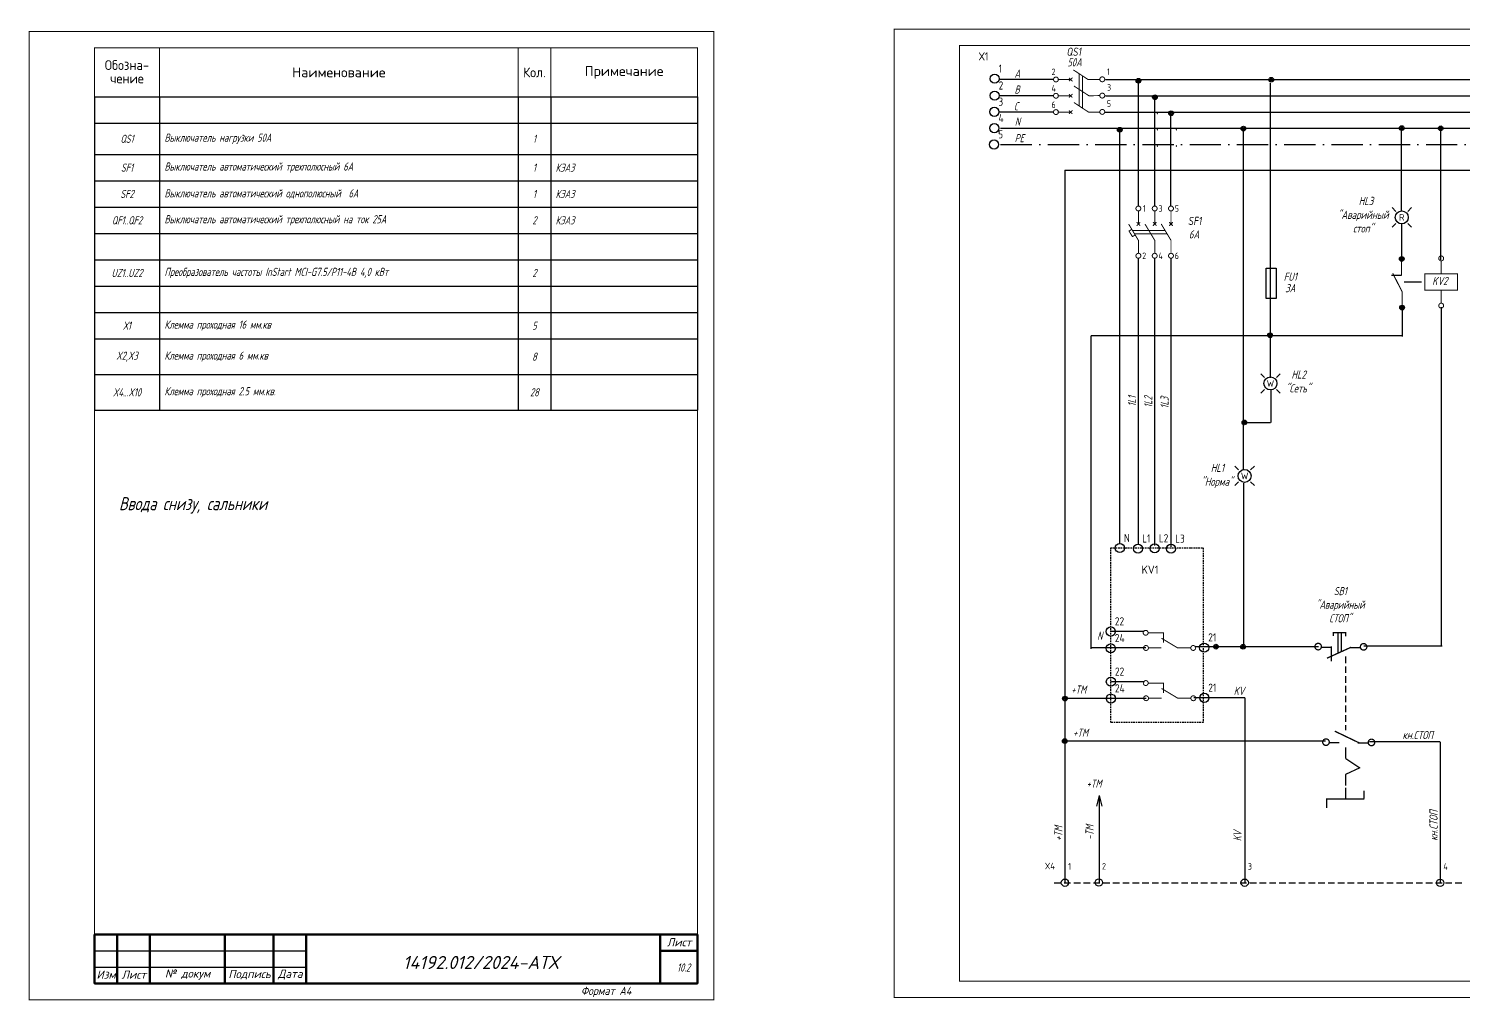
# Model space of a CAD drawing. Header units: millimetres. Extents: x 2725 to 10524, y 7125 to 11639.
# Drawn here: x 3653.1 to 4093.2, y 7485.5 to 7783.6 of the extents above; entities that cross this region are included whole.
import ezdxf
from ezdxf.enums import TextEntityAlignment as Align

# ---------------------------------------------------------------- set-up
doc = ezdxf.new("R2010")
doc.units = ezdxf.units.MM
doc.header["$LTSCALE"] = 4
for name, pattern in [('ACAD_ISO02W100', [15, 12, -3]), ('ACAD_ISO10W100', [18, 12, -3, 0, -3]), ('DASHED', [0.75, 0.5, -0.25]), ('HIDDEN2', [0.1875, 0.125, -0.0625]), ('SolidLine', [0])]:
    doc.linetypes.add(name, pattern=pattern)
for name, color, linetype in [("Contact's", 104, 'Continuous'), ('LOC', 8, 'Continuous'), ('MISC', 2, 'Continuous'), ('RED_2.5mm^2', 1, 'Continuous'), ('SYMS', 7, 'Continuous'), ('TAGS', 51, 'Continuous'), ('TERMS', 4, 'Continuous'), ('Вспомогательная', 1, 'Continuous'), ('Текст', 2, 'Continuous')]:
    doc.layers.add(name, color=color, linetype=linetype)
doc.layers.add('SHTAMP', color=7, linetype='SolidLine', lineweight=25)
doc.layers.add('Основеая', color=5, linetype='Continuous', lineweight=60)
doc.styles.add('Geniso25.100.15', font='geniso.shx', dxfattribs={"oblique": 15, "height": 2.5})
doc.styles.add('ISOCPEUR', font='isocpeui.ttf')
doc.styles.add('ISOCPEUR25.10.00', font='isocpeur.ttf', dxfattribs={"height": 2.5})
doc.styles.add('Simplex00.10.00', font='simplex.shx')
doc.styles.add('Simplex25.085.00', font='simplex.shx', dxfattribs={"width": 0.85, "oblique": 15, "height": 2.5})
doc.styles.add('Simplex25.085.15', font='', dxfattribs={"width": 0.85, "oblique": 15, "height": 2.5})
doc.styles.add('Simplex30.100.00', font='simplex.shx', dxfattribs={"height": 3})
doc.styles.add('Tah25.10.00', font='tahoma.ttf', dxfattribs={"height": 2.5})
doc.styles.add('WD', font='romans.shx')
doc.styles.add('ГОСТ', font='isocpeur.ttf', dxfattribs={"oblique": 15})
doc.styles.add('Стиль мой-1', font='', dxfattribs={"width": 0.85, "oblique": 15, "height": 2.5})
doc.styles.get('Simplex25.085.15').set_extended_font_data('GOST type A')
doc.styles.get('Стиль мой-1').set_extended_font_data('GOST type A')

# ---------------------------------------------------------------- blocks, each defined once
blk = doc.blocks.new('Формат А3')
at = {"color": 0, "linetype": 'Continuous', "const_width": 0.3}
for points in [[(-420, 297), (0, 297), (0, 0), (-420, 0)], [(-400, 5), (-400, 292), (-5, 292), (-5, 5)]]:
    blk.add_lwpolyline(points, close=True, dxfattribs=at)
at = {"color": 0, "linetype": 'Continuous', "style": 'Simplex00.10.00', "oblique": 15}
blk.add_text('Формат А3', height=2.5, dxfattribs=at).set_placement((-33.67, 2.75), align=Align.MIDDLE_CENTER)
blk = doc.blocks.new('S3')
at = {"color": 0, "linetype": 'Continuous', "lineweight": -2, "const_width": 0.3}
for points in [[(5.22, -0.02), (9.75, -2.98), (13.35, -2.96)], [(0.45, -2.97), (4.45, -2.97)], [(3.91, -2.45), (4.97, -3.51)], [(3.91, -3.51), (4.97, -2.45)], [(7.04, -1.19), (7.04, -11.19)], [(8.04, -1.82), (8.04, -11.82)], [(0.45, -7.97), (4.45, -7.97)], [(3.91, -7.45), (4.97, -8.51)], [(3.91, -8.51), (4.97, -7.45)], [(5.45, -4.99), (9.98, -7.95), (13.57, -7.93)], [(0.45, -12.97), (4.45, -12.97)], [(3.91, -12.45), (4.97, -13.51)], [(3.91, -13.51), (4.97, -12.45)], [(5.42, -10.04), (9.94, -13), (13.54, -12.98)]]:
    blk.add_lwpolyline(points, dxfattribs=at)
for points in [[(-0.09, -2.22, -1), (-0.09, -3.72, -1)], [(14.12, -2.17, -1), (14.12, -3.67, -1)], [(-0.09, -7.22, -1), (-0.09, -8.72, -1)], [(14.12, -7.17, -1), (14.12, -8.67, -1)], [(-0.09, -12.22, -1), (-0.09, -13.72, -1)], [(14.12, -12.17, -1), (14.12, -13.67, -1)]]:
    blk.add_lwpolyline(points, format="xyb", close=True, dxfattribs=at)
at = {"color": 0, "linetype": 'Continuous', "lineweight": -2, "style": 'Simplex25.085.00', "oblique": 10, "width": 0.8, "flags": 4}
blk.add_attdef('ЭЛЕМЕНТ', text='', height=2.5, dxfattribs=at).set_placement((13.69, 5.78), align=Align.MIDDLE_RIGHT)
at = {"color": 5, "linetype": 'Continuous', "lineweight": -2, "style": 'Simplex25.085.00', "oblique": 10, "width": 0.8, "flags": 4}
blk.add_attdef('ТОК', text='', height=2.5, dxfattribs=at).set_placement((10.91, 2.33), align=Align.MIDDLE_RIGHT)
at = {"color": 0, "linetype": 'Continuous', "lineweight": 9, "style": 'ISOCPEUR25.10.00', "oblique": 10, "width": 0.85, "flags": 5}
blk.add_attdef('ТИП', text='', height=2.5, dxfattribs=at).set_placement((-4, -6), align=Align.MIDDLE_RIGHT)
at = {"layer": "Contact's", "linetype": 'Continuous', "lineweight": 9, "style": 'Simplex00.10.00', "width": 0.7, "flags": 8}
for tag, p in [('#(2)', (-0.82, -0.62)), ('#(1)', (16, -0.59)), ('#(3)', (16.21, -5.4)), ('#(4)', (-0.79, -5.69)), ('#(6)', (-0.82, -10.72)), ('#(5)', (16.17, -10.41))]:
    blk.add_attdef(tag, text='', height=2, dxfattribs=at).set_placement(p, align=Align.MIDDLE)
blk = doc.blocks.new('HT0002')
blk.add_circle((0, 0), 0.0699)
at = {"style": 'WD'}
for tag, p, width in [('INST', (0.062, 0.42), 0.7), ('LOC', (0.062, 0.25), 0.7), ('DESC1', (0.053, -0.385), 0.8)]:
    blk.add_attdef(tag, p, '', height=0.125, dxfattribs=dict(at, width=width))
at = {"style": 'WD', "flags": 1}
for tag, p, height in [('X4TERM01', (-0.07, 0), 0.0125), ('X4TERMDESC01', (-0.055, -0.023), 0.025), ('X2TERMDESC01', (-0.006, 0.029), 0.025), ('STRIPSEQ', (0, 0), 0.00125), ('X2TERM01', (0, 0.07), 0.0125), ('X2PIN01', (0.033, 0.084), 0.0125), ('X1TERMDESC01', (0.039, 0.007), 0.025), ('X1TERM01', (0.07, 0), 0.0125), ('X1PIN01', (0.087, 0.016), 0.0125), ('X4PIN01', (-0.114, -0.038), 0.0125), ('LINKTERM', (0, -0.002), 0.00125), ('X8TERM01', (0, -0.07), 0.0125), ('X8TERMDESC01', (0, -0.054), 0.025), ('X8PIN01', (0.026, -0.096), 0.0125)]:
    blk.add_attdef(tag, p, '', height=height, dxfattribs=at)
at = {"linetype": 'Continuous', "style": 'WD'}
for tag, p, height, width, flags in [('TERM01', (0.062, 0.094), 0.125, 0.8, 8), ('TAGSTRIP', (0.053, -0.229), 0.125, 0.9, 8), ('DESC2', (0.053, -0.541), 0.125, 0.8, 8), ('CAT', (0.213, -0.406), 0.109, 0.8, 1), ('DESC3', (0.053, -0.698), 0.125, 0.8, 8)]:
    blk.add_attdef(tag, p, '', height=height, dxfattribs=dict(at, width=width, flags=flags))
at = {"linetype": 'Continuous', "style": 'WD', "width": 0.8, "flags": 1}
blk.add_attdef('MFG', text='', height=0.109, dxfattribs=at).set_placement((0.088, -0.406), align=Align.RIGHT)
at = {"style": 'WD', "width": 0.7, "flags": 1}
blk.add_attdef('ASSYCODE', (0.062, -0.281), '', height=0.01, dxfattribs=at)
blk = doc.blocks.new('VT0002')
blk.add_circle((0, 0), 0.0699)
at = {"style": 'WD'}
for tag, p, width in [('INST', (0.062, 0.42), 0.7), ('LOC', (0.062, 0.25), 0.7), ('DESC1', (0.053, -0.385), 0.8)]:
    blk.add_attdef(tag, p, '', height=0.125, dxfattribs=dict(at, width=width))
at = {"style": 'WD', "flags": 1}
for tag, p, height in [('X4TERM01', (-0.07, 0), 0.0125), ('X4TERMDESC01', (-0.055, -0.023), 0.025), ('X2TERMDESC01', (-0.006, 0.029), 0.025), ('STRIPSEQ', (0, 0), 0.00125), ('X2TERM01', (0, 0.07), 0.0125), ('X2PIN01', (0.033, 0.084), 0.0125), ('X1TERMDESC01', (0.041, -0.003), 0.025), ('X1TERM01', (0.07, 0), 0.0125), ('X1PIN01', (0.087, 0.016), 0.0125), ('X4PIN01', (-0.114, -0.038), 0.0125), ('LINKTERM', (0, -0.002), 0.00125), ('X8TERM01', (0, -0.07), 0.0125), ('X8TERMDESC01', (0, -0.054), 0.025), ('X8PIN01', (0.026, -0.096), 0.0125)]:
    blk.add_attdef(tag, p, '', height=height, dxfattribs=at)
at = {"linetype": 'Continuous', "style": 'WD'}
for tag, p, height, width, flags in [('TERM01', (0.062, 0.094), 0.125, 0.8, 8), ('TAGSTRIP', (0.053, -0.229), 0.125, 0.9, 8), ('DESC2', (0.053, -0.541), 0.125, 0.8, 8), ('CAT', (0.213, -0.406), 0.109, 0.8, 1), ('DESC3', (0.053, -0.698), 0.125, 0.8, 8)]:
    blk.add_attdef(tag, p, '', height=height, dxfattribs=dict(at, width=width, flags=flags))
at = {"linetype": 'Continuous', "style": 'WD', "width": 0.8, "flags": 1}
blk.add_attdef('MFG', text='', height=0.109, dxfattribs=at).set_placement((0.088, -0.406), align=Align.RIGHT)
at = {"style": 'WD', "width": 0.7, "flags": 1}
blk.add_attdef('ASSYCODE', (0.062, -0.281), '', height=0.01, dxfattribs=at)
blk = doc.blocks.new('NO_C')
at = {"color": 0, "linetype": 'Continuous', "lineweight": -2, "const_width": 0.3}
for points in [[(13.15, 1.41), (13.15, -2.59), (10.15, -7.59)], [(11.53, -7), (8.34, -7)], [(8.49, -6.96), (8.49, -11.68)], [(13.15, -7.59), (13.15, -11.59)]]:
    blk.add_lwpolyline(points, dxfattribs=at)
for points in [[(13.9, 2.16, -1), (12.4, 2.16, -1)], [(9.24, -12.43, -1), (7.74, -12.43, -1)], [(13.9, -12.34, -1), (12.4, -12.34, -1)]]:
    blk.add_lwpolyline(points, format="xyb", close=True, dxfattribs=at)
at = {"color": 0, "linetype": 'Continuous', "lineweight": -2, "style": 'Simplex25.085.00', "oblique": 10, "width": 0.8, "flags": 4}
blk.add_attdef('ЭЛЕМЕНТ', text='', height=2.5, dxfattribs=at).set_placement((8, 5.48), align=Align.MIDDLE)
at = {"color": 0, "linetype": 'Continuous', "lineweight": 9, "style": 'ISOCPEUR25.10.00', "oblique": 10, "width": 0.85, "flags": 5}
blk.add_attdef('ТИП', text='', height=2.5, dxfattribs=at).set_placement((8, 5.48), align=Align.MIDDLE)
at = {"layer": "Contact's", "linetype": 'Continuous', "lineweight": 9, "style": 'Simplex00.10.00', "width": 0.7, "flags": 4}
for tag, p in [('#(11/ПОДВ.)', (15.47, 2.67)), ('#(14/НЕПОД.)', (7.37, -10.14)), ('#(14/НЕПОД.)', (15.79, -12.21))]:
    blk.add_attdef(tag, text='', height=2, dxfattribs=at).set_placement(p, align=Align.MIDDLE)
blk = doc.blocks.new('WDDOT')
for radius in [0.72, 0.449, 0.223]:
    blk.add_circle((0, 0), radius)
blk = doc.blocks.new('QF - выкл. автоматич. (3пол.)')
at = {"color": 0, "linetype": 'Continuous', "lineweight": -2, "const_width": 0.3}
for points in [[(-0.75, -0.75, -1), (0.75, -0.75, -1)], [(4.25, -0.75, -1), (5.75, -0.75, -1)], [(9.25, -0.75, -1), (10.75, -0.75, -1)], [(-0.75, -15.25, -1), (0.75, -15.25, -1)], [(4.25, -15.25, -1), (5.75, -15.25, -1)], [(9.25, -15.25, -1), (10.75, -15.25, -1)]]:
    blk.add_lwpolyline(points, format="xyb", close=True, dxfattribs=at)
for points in [[(0, -5.5), (0, -1.5)], [(5, -5.5), (5, -1.5)], [(10, -5.5), (10, -1.5)], [(0, -14.5), (0, -10.5), (-3, -5.5)], [(-2.01, -7.14), (-2.87, -7.66), (-1.84, -9.37), (-0.99, -8.86)], [(-1.8, -7.5), (8.2, -7.5)], [(-1.2, -8.5), (8.8, -8.5)], [(-0.53, -6.03), (0.53, -4.97)], [(0.53, -6.03), (-0.53, -4.97)], [(5, -14.5), (5, -10.5), (2, -5.5)], [(4.47, -6.03), (5.53, -4.97)], [(5.53, -6.03), (4.47, -4.97)], [(10, -14.5), (10, -10.5), (7, -5.5)], [(9.47, -6.03), (10.53, -4.97)], [(10.53, -6.03), (9.47, -4.97)]]:
    blk.add_lwpolyline(points, dxfattribs=at)
at = {"color": 0, "linetype": 'Continuous', "lineweight": -2, "style": 'Simplex25.085.00', "oblique": 10, "width": 0.8, "flags": 4}
blk.add_attdef('ЭЛЕМЕНТ', text='', height=2.5, dxfattribs=at).set_placement((-4, -6), align=Align.MIDDLE_RIGHT)
at = {"color": 0, "linetype": 'Continuous', "lineweight": 9, "style": 'ISOCPEUR25.10.00', "oblique": 10, "width": 0.85, "flags": 5}
blk.add_attdef('ТИП', text='', height=2.5, dxfattribs=at).set_placement((-4, -6), align=Align.MIDDLE_RIGHT)
at = {"color": 5, "linetype": 'Continuous', "lineweight": -2, "style": 'Simplex25.085.00', "oblique": 10, "width": 0.8, "flags": 4}
blk.add_attdef('ТОК', text='', height=2.5, dxfattribs=at).set_placement((-4, -11.25), align=Align.MIDDLE_RIGHT)
at = {"layer": "Contact's", "linetype": 'Continuous', "lineweight": 9, "style": 'Simplex00.10.00', "width": 0.7, "flags": 8}
for tag, p in [('#(1)', (1.8, -0.75)), ('#(3)', (6.8, -0.75)), ('#(5)', (11.8, -0.75)), ('#(2)', (1.8, -15.25)), ('#(4)', (6.8, -15.25)), ('#(6)', (11.8, -15.25))]:
    blk.add_attdef(tag, text='', height=2, dxfattribs=at).set_placement(p, align=Align.MIDDLE)
blk = doc.blocks.new('HLT1R')
for p, q in [((-0.115, 0.115), (-0.186, 0.186)), ((0.115, 0.115), (0.186, 0.186)), ((-0.115, -0.115), (-0.186, -0.186)), ((0.115, -0.115), (0.186, -0.186))]:
    blk.add_line(p, q)
blk.add_circle((0, 0), 0.125)
at = {"style": 'WD', "width": 0.7}
for tag, p in [('INST', (0.006, 0.528)), ('LOC', (0.006, 0.359))]:
    blk.add_attdef(tag, text='', height=0.125, dxfattribs=at).set_placement(p, align=Align.CENTER)
at = {"style": 'WD'}
blk.add_attdef('TAG1', text='', height=0.125, dxfattribs=at).set_placement((0, 0.202), align=Align.CENTER)
blk.add_attdef('COLOR', text='', height=0.125, dxfattribs=at).set_placement((0, 0), align=Align.MIDDLE)
at = {"style": 'WD', "flags": 1}
for tag, p in [('X4TERM01', (-0.125, 0)), ('X1TERM02', (0.125, 0))]:
    blk.add_attdef(tag, p, '', height=0.0125, dxfattribs=at)
at = {"linetype": 'Continuous', "style": 'WD', "flags": 9}
blk.add_attdef('ASSYCODE', text='', height=0.01, dxfattribs=at).set_placement((-0.003, 0.098), align=Align.CENTER)
at = {"style": 'WD', "flags": 9}
blk.add_attdef('FAMILY', text='', height=0.01, dxfattribs=at).set_placement((-0.005, 0.161), align=Align.CENTER)
at = {"linetype": 'Continuous', "style": 'WD', "flags": 1}
for tag, p in [('MFG', (0, 0.121)), ('CAT', (0, 0.14))]:
    blk.add_attdef(tag, text='', height=0.01, dxfattribs=at).set_placement(p, align=Align.MIDDLE)
at = {"style": 'WD'}
for tag, p, width in [('DESC1', (1.125, 0), 0.9), ('WDTAGALT', (1.125, -0.312), 0.7)]:
    blk.add_attdef(tag, p, '', height=0.125, dxfattribs=dict(at, width=width))
at = {"linetype": 'Continuous', "style": 'WD', "flags": 8}
blk.add_attdef('TERM01', text='', height=0.125, dxfattribs=at).set_placement((-0.175, -0.031), align=Align.TOP_RIGHT)
blk.add_attdef('TERM02', text='', height=0.125, dxfattribs=at).set_placement((0.175, -0.031), align=Align.TOP_LEFT)
at = {"style": 'WD', "width": 0.9}
blk.add_attdef('DESC2', text='', height=0.125, dxfattribs=at).set_placement((1.125, -0.031), align=Align.TOP_LEFT)
blk = doc.blocks.new('Coil')
at = {"color": 0, "linetype": 'Continuous', "lineweight": -2, "const_width": 0.3}
blk.add_lwpolyline([(5.5, -5), (10.5, -5), (10.5, 5), (5.5, 5)], close=True, dxfattribs=at)
for points in [[(0.75, -0.75, -1), (0.75, 0.75, -1)], [(15.25, -0.75, -1), (15.25, 0.75, -1)]]:
    blk.add_lwpolyline(points, format="xyb", close=True, dxfattribs=at)
for points in [[(5.5, 0), (1.5, 0)], [(10.5, 0), (14.5, 0)]]:
    blk.add_lwpolyline(points, dxfattribs=at)
at = {"color": 0, "linetype": 'Continuous', "lineweight": -2, "style": 'Simplex25.085.00', "oblique": 10, "width": 0.8, "flags": 4}
blk.add_attdef('ЭЛЕМЕНТ', text='', height=2.5, dxfattribs=at).set_placement((8, 7.5), align=Align.MIDDLE)
at = {"color": 0, "linetype": 'Continuous', "lineweight": 9, "style": 'ISOCPEUR25.10.00', "oblique": 10, "width": 0.85, "flags": 5}
blk.add_attdef('ТИП', text='', height=2.5, dxfattribs=at).set_placement((8, 7.5), align=Align.MIDDLE)
at = {"color": 0, "linetype": 'Continuous', "lineweight": 9, "style": 'Tah25.10.00', "width": 0.8, "flags": 8}
blk.add_attdef('ОБМОТКА', text='', height=2.5, dxfattribs=at).set_placement((8, 0), align=Align.MIDDLE)
at = {"layer": "Contact's", "linetype": 'Continuous', "lineweight": 9, "style": 'Simplex00.10.00', "width": 0.7, "flags": 8}
for tag, p in [('#(A1/L)', (0.75, -2.3)), ('#(A2/N)', (15.25, -2.3))]:
    blk.add_attdef(tag, text='', height=2, dxfattribs=at).set_placement(p, align=Align.MIDDLE)
blk = doc.blocks.new('VT0W02')
blk.add_circle((0, 0), 0.0699)
at = {"style": 'WD'}
for tag, p, width in [('INST', (0.062, 0.42), 0.7), ('LOC', (0.062, 0.25), 0.7), ('DESC1', (0.053, -0.385), 0.8)]:
    blk.add_attdef(tag, p, '', height=0.125, dxfattribs=dict(at, width=width))
at = {"style": 'WD', "flags": 1}
for tag, p, height in [('X4TERM01', (-0.07, 0), 0.0125), ('X4TERMDESC01', (-0.055, -0.023), 0.025), ('X2TERMDESC01', (-0.006, 0.029), 0.025), ('STRIPSEQ', (0, 0), 0.00125), ('X2TERM01', (0, 0.07), 0.0125), ('X1TERMDESC01', (0.039, -0.003), 0.025), ('X1TERM01', (0.07, 0), 0.0125), ('LINKTERM', (0, -0.002), 0.00125), ('X8TERM01', (0, -0.07), 0.0125), ('X8TERMDESC01', (0, -0.054), 0.025)]:
    blk.add_attdef(tag, p, '', height=height, dxfattribs=at)
at = {"linetype": 'Continuous', "style": 'WD'}
for tag, p, height, width, flags in [('WIRENO', (0.062, 0.094), 0.125, 0.8, 8), ('TAGSTRIP', (0.053, -0.229), 0.125, 0.9, 8), ('DESC2', (0.053, -0.541), 0.125, 0.8, 8), ('CAT', (0.213, -0.406), 0.109, 0.8, 1), ('DESC3', (0.053, -0.698), 0.125, 0.8, 8)]:
    blk.add_attdef(tag, p, '', height=height, dxfattribs=dict(at, width=width, flags=flags))
at = {"style": 'WD', "width": 0.7, "flags": 1}
blk.add_attdef('ASSYCODE', (0.062, -0.281), '', height=0.01, dxfattribs=at)
at = {"linetype": 'Continuous', "style": 'WD', "width": 0.8, "flags": 1}
blk.add_attdef('MFG', text='', height=0.109, dxfattribs=at).set_placement((0.088, -0.406), align=Align.RIGHT)
blk = doc.blocks.new('Формат А4')
at = {"color": 0, "linetype": 'Continuous', "const_width": 0.3}
for points in [[(0, 0), (210, 0), (210, -297), (0, -297)], [(20, -292), (20, -5), (205, -5), (205, -292)]]:
    blk.add_lwpolyline(points, close=True, dxfattribs=at)
at = {"color": 0, "linetype": 'Continuous', "style": 'Geniso25.100.15', "oblique": 15}
blk.add_text('Формат А4', height=2.5, dxfattribs=at).set_placement((177, -294.25), align=Align.MIDDLE_CENTER)
blk = doc.blocks.new('*U14')
at = {"color": 0, "linetype": 'Continuous', "lineweight": -2, "const_width": 0.3}
blk.add_lwpolyline([(0, -15), (185, -15), (185, 0), (0, 0)], close=True, dxfattribs=at)
at = {"color": 0, "linetype": 'Continuous', "lineweight": -2, "ltscale": 0.85, "const_width": 0.3}
for points in [[(20, 0), (20, -15)], [(130, 0), (130, -15)], [(140, 0), (140, -15)]]:
    blk.add_lwpolyline(points, dxfattribs=at)
at = {"color": 0, "linetype": 'Continuous', "ltscale": 10, "style": 'Simplex30.100.00', "width": 0.9}
for s, p in [('Обозна-', (10, -5.26)), ('чение', (10, -9.37)), ('Кол.', (135, -7.5))]:
    blk.add_text(s, height=3, dxfattribs=at).set_placement(p, align=Align.MIDDLE)
at = {"color": 0, "linetype": 'Continuous', "ltscale": 10, "style": 'Simplex30.100.00'}
for s, p in [('Наименование', (75, -7.5)), ('Примечание', (162.5, -7.5))]:
    blk.add_text(s, height=3, dxfattribs=at).set_placement(p, align=Align.MIDDLE)
blk = doc.blocks.new('*T241')
at = {"color": 0, "linetype": 'ByBlock', "lineweight": -2, "transparency": 16777216}
for p, q in [((0, 0), (185, 0)), ((0, 0), (0, -96.11)), ((20, 0), (20, -96.11)), ((130, 0), (130, -96.11)), ((140, 0), (140, -96.11)), ((185, 0), (185, -96.11)), ((0, -8.08), (185, -8.08)), ((0, -17.68), (185, -17.68)), ((0, -25.76), (185, -25.76)), ((0, -33.84), (185, -33.84)), ((0, -41.92), (185, -41.92)), ((0, -50), (185, -50)), ((0, -58.08), (185, -58.08)), ((0, -66.16), (185, -66.16)), ((0, -74.24), (185, -74.24)), ((0, -85.18), (185, -85.18)), ((0, -96.11), (185, -96.11))]:
    blk.add_line(p, q, dxfattribs=at)
at = {"color": 0, "linetype": 'Continuous', "lineweight": -2, "transparency": 16777216, "char_height": 2.5, "style": 'Simplex25.085.15'}
for s, insert, width, attachment_point in [('QS1', (10, -12.88), 17, 5), ('Выключатель нагрузки 50А', (21.5, -12.88), 107, 4), ('1', (135, -12.88), 7, 5), ('SF1', (10, -21.72), 17, 5), ('Выключатель автоматический трехполюсный 6А ', (21.5, -21.72), 107, 4), ('1', (135, -21.72), 7, 5), ('КЭАЗ', (141.5, -21.72), 42, 4), ('SF2', (10, -29.8), 17, 5), ('Выключатель автоматический однополюсный  6А', (21.5, -29.8), 107, 4), ('1', (135, -29.8), 7, 5), ('КЭАЗ', (141.5, -29.8), 42, 4), ('QF1..QF2', (10, -37.88), 17, 5), ('Выключатель автоматический трехполюсный на ток 25А', (21.5, -37.88), 107, 4), ('2', (135, -37.88), 7, 5), ('КЭАЗ', (141.5, -37.88), 42, 4), ('UZ1..UZ2', (10, -54.04), 17, 5), ('Преобразователь частоты InStart MCI-G7.5/P11-4B 4,0 кВт', (21.5, -54.04), 107, 4), ('2', (135, -54.04), 7, 5), ('Х1', (10, -70.2), 17, 5), ('Клемма проходная 16 мм.кв', (21.5, -70.2), 107, 4), ('5', (135, -70.2), 7, 5), ('X2,X3', (10, -79.71), 17, 5), ('Клемма проходная 6 мм.кв', (21.5, -79.71), 107, 4), ('8', (135, -79.71), 7, 5), ('X4...X10', (10, -90.64), 17, 5), ('Клемма проходная 2.5 мм.кв.', (21.5, -90.64), 107, 4), ('28', (135, -90.64), 7, 5)]:
    blk.add_mtext(s, dxfattribs=dict(at, insert=insert, width=width, attachment_point=attachment_point))

msp = doc.modelspace()

# ---------------------------------------------------------------- linework, layer by layer
at = {"color": 1, "linetype": 'Continuous', "ltscale": 0.6}
for p, q in [((3967.53, 7768.01), (3950.96, 7768.01)), ((3967.54, 7763.04), (3950.95, 7763.04)), ((3967.53, 7758.01), (3950.89, 7758.01)), ((4074.33, 7727.79), (4074.33, 7753.39)), ((4086.21, 7752.75), (4086.29, 7712.71)), ((3971.03, 7740.22), (3971.03, 7521.65)), ((4074.36, 7712.97), (4074.36, 7723.68)), ((4074.49, 7698.02), (4074.49, 7689.17)), ((4086.53, 7594.18), (4086.53, 7698.16)), ((4074.44, 7689.33), (3979.09, 7689.33)), ((4034.15, 7672.71), (4034.15, 7662.83)), ((4026.15, 7662.83), (4034.13, 7662.83))]:
    msp.add_line(p, q, dxfattribs=at)
at = {"color": 1, "ltscale": 1.2}
for p, q in [((4034.06, 7676.47), (4034.06, 7766.91)), ((4003.57, 7729.18), (4003.57, 7757.63))]:
    msp.add_line(p, q, dxfattribs=at)
at = {"color": 3, "linetype": 'Continuous', "ltscale": 0.6}
msp.add_line((4026.15, 7663.2), (4026.15, 7662.76), dxfattribs=at)
at = {"linetype": 'DASHED'}
for p, q in [((4057.07, 7590.96), (4057.07, 7568.41)), ((3967.76, 7521.58), (4093.43, 7521.58))]:
    msp.add_line(p, q, dxfattribs=at)
at = {"linetype": 'Continuous', "ltscale": 0.6}
for p, q in [((4057.15, 7563.1), (4057.15, 7559.72)), ((4057.19, 7559.68), (4061.47, 7556.83)), ((4061.47, 7556.83), (4057.1, 7554.78)), ((4057.1, 7554.78), (4057.1, 7551.39)), ((4057.11, 7550.76), (4057.11, 7547.37)), ((4062.86, 7547.4), (4062.86, 7549.83)), ((4051.38, 7547.39), (4062.83, 7547.39)), ((4051.4, 7544.63), (4051.4, 7547.4))]:
    msp.add_line(p, q, dxfattribs=at)
at = {"ltscale": 0.2, "const_width": 0.33}
for points in [[(4074.32, 7707.94), (4074.32, 7712.56)], [(4074.32, 7707.94), (4071.2, 7707.94)], [(4074.48, 7698.11), (4074.47, 7702.91), (4071.6, 7708.56)]]:
    msp.add_lwpolyline(points, dxfattribs=at)
at = {"linetype": 'Continuous', "ltscale": 0.6}
msp.add_lwpolyline([(4032.72, 7710.13), (4035.82, 7710.13), (4035.82, 7700.82), (4032.72, 7700.82)], close=True, dxfattribs=at)
at = {"linetype": 'HIDDEN2'}
msp.add_lwpolyline([(4009.69, 7624.32), (4013.49, 7624.32), (4013.49, 7570.71), (3985.1, 7570.71), (3985.1, 7624.32), (4009.69, 7624.32)], dxfattribs=at)
at = {"const_width": 0.4}
for points in [[(4053.37, 7597.26), (4053.37, 7598.3), (4057.17, 7598.3), (4057.17, 7597.24)], [(4054.79, 7598.28), (4054.79, 7592.14)], [(4055.79, 7598.28), (4055.79, 7592.54)], [(4049.56, 7593.86), (4052.8, 7593.86)], [(4051.42, 7590.48), (4058.84, 7593.86)], [(4052.73, 7594.12), (4052.73, 7589.54)], [(4058.44, 7593.76), (4061.68, 7593.76)], [(4053.82, 7568.1), (4061.24, 7564.54)], [(4051.96, 7564.55), (4055.2, 7564.55)], [(4060.84, 7564.45), (4064.08, 7564.45)]]:
    msp.add_lwpolyline(points, dxfattribs=at)
for points in [[(4049.72, 7594.04, 1), (4047.72, 7594.04, 1), (4049.72, 7594.04, 1)], [(4063.67, 7593.97, 1), (4061.67, 7593.97, 1), (4063.67, 7593.97, 1)], [(4052.12, 7564.73, 1), (4050.12, 7564.73, 1), (4052.12, 7564.73, 1)], [(4066.07, 7564.65, 1), (4064.07, 7564.65, 1), (4066.07, 7564.65, 1)]]:
    msp.add_lwpolyline(points, format="xyb", dxfattribs=at)
at = {"layer": 'RED_2.5mm^2', "linetype": 'Continuous', "ltscale": 0.2}
for p, q in [((3983.43, 7768.03), (4324.91, 7768.03)), ((3993.6, 7729.34), (3993.6, 7767.63)), ((3983.48, 7763.03), (4324.91, 7763.03)), ((3998.65, 7729.34), (3998.65, 7762.58)), ((3983.37, 7758.03), (4325.02, 7758.03)), ((3951.31, 7753.03), (4324.91, 7753.03)), ((3987.83, 7625.65), (3987.83, 7752.63)), ((4025.73, 7752.47), (4025.73, 7648.44)), ((3971.03, 7740.22), (4324.7, 7740.22)), ((3993.6, 7625.46), (3993.6, 7713.14)), ((3998.58, 7625.01), (3998.58, 7713.13)), ((4003.59, 7624.68), (4003.59, 7713.02)), ((3979.09, 7593.39), (3979.09, 7689.33)), ((4025.78, 7644.18), (4025.78, 7593.74)), ((3985.25, 7598.75), (3995.39, 7598.75)), ((3995.89, 7593.63), (3979.05, 7593.63)), ((4048.81, 7593.99), (4010.93, 7593.99)), ((4086.73, 7594.18), (4062.71, 7594.18)), ((3985.28, 7583.32), (3995.43, 7583.32)), ((3995.97, 7578.13), (3971.11, 7578.13)), ((4026.25, 7578.29), (4010.55, 7578.29)), ((4026.27, 7578.31), (4026.27, 7521.56)), ((4050.95, 7565.04), (3971.06, 7565.04)), ((4086.12, 7564.82), (4064.43, 7564.82)), ((4086.14, 7564.75), (4086.14, 7521.41)), ((3981.52, 7547.5), (3981.52, 7521.61))]:
    msp.add_line(p, q, dxfattribs=at)
at = {"layer": 'RED_2.5mm^2', "linetype": 'ACAD_ISO10W100', "ltscale": 0.2}
msp.add_line((3951.31, 7748.03), (4325.02, 7748.03), dxfattribs=at)
at = {"layer": 'RED_2.5mm^2', "ltscale": 1.2}
for centre in [(3999.41, 7757.63), (3999.41, 7752.63), (4005.22, 7752.63), (3999.41, 7747.63), (4005.22, 7747.63)]:
    msp.add_arc(centre, 0.05, 90, 270, dxfattribs=at)
at = {"layer": 'SYMS', "linetype": 'ACAD_ISO02W100', "ltscale": 0.2}
msp.add_line((4075.15, 7705.89), (4080.42, 7705.89), dxfattribs=at)
at = {"layer": 'SYMS', "linetype": 'Continuous', "ltscale": 0.2}
for p, q in [((3981.53, 7548.34), (3980.73, 7545.08)), ((3981.56, 7548.38), (3982.37, 7545.11))]:
    msp.add_line(p, q, dxfattribs=at)
at = {"layer": 'Вспомогательная', "color": 7}
for p, q in [((3673.28, 7500.69), (3738.28, 7500.69)), ((3673.28, 7495.69), (3738.28, 7495.69)), ((3673.28, 7490.69), (3738.28, 7490.69))]:
    msp.add_line(p, q, dxfattribs=at)
at = {"layer": 'Основеая', "color": 7}
for p, q in [((3673.28, 7505.69), (3673.28, 7490.69)), ((3858.28, 7505.69), (3673.28, 7505.69)), ((3680.28, 7505.69), (3680.28, 7490.69)), ((3690.28, 7505.69), (3690.28, 7490.69)), ((3713.28, 7505.69), (3713.28, 7490.69)), ((3728.28, 7505.69), (3728.28, 7490.69)), ((3738.28, 7505.69), (3738.28, 7490.69)), ((3846.84, 7505.69), (3846.84, 7490.69)), ((3858.28, 7505.69), (3858.28, 7490.69)), ((3846.84, 7500.69), (3858.28, 7500.69)), ((3858.28, 7490.69), (3673.28, 7490.69))]:
    msp.add_line(p, q, dxfattribs=at)

# ---------------------------------------------------------------- block references
for name, p in [('Формат А4', (3653.28, 7782.69)), ('Формат А3', (4338.65, 7486.44)), ('*U14', (3673.28, 7777.69)), ('*T241', (3673.28, 7762.69))]:
    msp.add_blockref(name, p)
at = {"linetype": 'Continuous', "ltscale": 0.2}
ref = msp.add_blockref('S3', (3968.37, 7770.98), dxfattribs=at)
ref.add_attrib('ЭЛЕМЕНТ', 'QS1', dxfattribs={"color": 0, "linetype": 'Continuous', "lineweight": -2, "height": 2.5, "style": 'Simplex25.085.00', "oblique": 10, "width": 0.8, "flags": 4}).set_placement((3976.03, 7776.52), align=Align.MIDDLE_RIGHT)
ref.add_attrib('#(1)', '1', dxfattribs={"layer": "Contact's", "linetype": 'Continuous', "lineweight": 9, "height": 2, "style": 'Simplex00.10.00', "width": 0.7, "flags": 8}).set_placement((3984.38, 7770.39), align=Align.MIDDLE)
ref.add_attrib('#(3)', '3', dxfattribs={"layer": "Contact's", "linetype": 'Continuous', "lineweight": 9, "height": 2, "style": 'Simplex00.10.00', "width": 0.7, "flags": 8}).set_placement((3984.58, 7765.58), align=Align.MIDDLE)
ref.add_attrib('#(5)', '5', dxfattribs={"layer": "Contact's", "linetype": 'Continuous', "lineweight": 9, "height": 2, "style": 'Simplex00.10.00', "width": 0.7, "flags": 8}).set_placement((3984.54, 7760.57), align=Align.MIDDLE)
ref.add_attrib('#(2)', '2', dxfattribs={"layer": "Contact's", "linetype": 'Continuous', "lineweight": 9, "height": 2, "style": 'Simplex00.10.00', "width": 0.7, "flags": 8}).set_placement((3967.55, 7770.36), align=Align.MIDDLE)
ref.add_attrib('#(4)', '4', dxfattribs={"layer": "Contact's", "linetype": 'Continuous', "lineweight": 9, "height": 2, "style": 'Simplex00.10.00', "width": 0.7, "flags": 8}).set_placement((3967.58, 7765.29), align=Align.MIDDLE)
ref.add_attrib('#(6)', '6', dxfattribs={"layer": "Contact's", "linetype": 'Continuous', "lineweight": 9, "height": 2, "style": 'Simplex00.10.00', "width": 0.7, "flags": 8}).set_placement((3967.55, 7760.26), align=Align.MIDDLE)
ref = msp.add_blockref('QF - выкл. автоматич. (3пол.)', (3993.57, 7729.18))
ref.add_attrib('ЭЛЕМЕНТ', 'SF1', dxfattribs={"color": 0, "linetype": 'Continuous', "lineweight": -2, "height": 2.5, "style": 'Simplex25.085.00', "oblique": 10, "width": 0.8}).set_placement((4012.96, 7724.62), align=Align.MIDDLE_RIGHT)
ref.add_attrib('#(1)', '1', dxfattribs={"layer": "Contact's", "linetype": 'Continuous', "lineweight": 9, "height": 2, "style": 'Simplex00.10.00', "width": 0.7}).set_placement((3995.37, 7728.43), align=Align.MIDDLE)
ref.add_attrib('#(3)', '3', dxfattribs={"layer": "Contact's", "linetype": 'Continuous', "lineweight": 9, "height": 2, "style": 'Simplex00.10.00', "width": 0.7}).set_placement((4000.37, 7728.43), align=Align.MIDDLE)
ref.add_attrib('#(5)', '5', dxfattribs={"layer": "Contact's", "linetype": 'Continuous', "lineweight": 9, "height": 2, "style": 'Simplex00.10.00', "width": 0.7}).set_placement((4005.37, 7728.43), align=Align.MIDDLE)
ref.add_attrib('#(2)', '2', dxfattribs={"layer": "Contact's", "linetype": 'Continuous', "lineweight": 9, "height": 2, "style": 'Simplex00.10.00', "width": 0.7}).set_placement((3995.37, 7713.93), align=Align.MIDDLE)
ref.add_attrib('#(4)', '4', dxfattribs={"layer": "Contact's", "linetype": 'Continuous', "lineweight": 9, "height": 2, "style": 'Simplex00.10.00', "width": 0.7}).set_placement((4000.37, 7713.93), align=Align.MIDDLE)
ref.add_attrib('#(6)', '6', dxfattribs={"layer": "Contact's", "linetype": 'Continuous', "lineweight": 9, "height": 2, "style": 'Simplex00.10.00', "width": 0.7}).set_placement((4005.37, 7713.93), align=Align.MIDDLE)
at = {"linetype": 'Continuous', "ltscale": 0.2, "rotation": 270}
for p in [(4008.23, 7606.77), (4008.26, 7591.35)]:
    msp.add_blockref('NO_C', p, dxfattribs=at)
at = {"layer": 'SYMS', "linetype": 'Continuous', "ltscale": 0.2}
ref = msp.add_blockref('HT0002', (3949.45, 7768.24), dxfattribs=dict(at, xscale=20, yscale=20, zscale=20))
ref.add_attrib('TERM01', '1', (3950.7, 7770.11), dxfattribs={"layer": 'TERMS', "linetype": 'Continuous', "height": 2.5, "style": 'WD', "width": 0.8, "flags": 8})
ref.add_attrib('TAGSTRIP', 'Х1', (3944.61, 7773.83), dxfattribs={"layer": 'TAGS', "color": 0, "linetype": 'Continuous', "height": 2.5, "style": 'WD', "width": 0.9, "flags": 8})
at = {"layer": 'SYMS', "ltscale": 1.2}
for p in [(3993.6, 7767.63), (3998.65, 7762.58), (4003.61, 7757.63), (3987.87, 7752.58)]:
    msp.add_blockref('WDDOT', p, dxfattribs=at)
at = {"layer": 'SYMS', "linetype": 'Continuous', "ltscale": 0.2}
for p in [(4034.31, 7767.92), (4025.78, 7752.95), (4074.38, 7753.1), (4086.31, 7753.02), (4033.98, 7689.53), (4026.08, 7662.82), (4017.36, 7594.02), (4025.71, 7594), (3971.05, 7578.08), (3971, 7565.04)]:
    msp.add_blockref('WDDOT', p, dxfattribs=at)
ref = msp.add_blockref('HT0002', (3949.45, 7763.05), dxfattribs=dict(at, xscale=20, yscale=20, zscale=20))
ref.add_attrib('TERM01', '2', (3950.7, 7764.93), dxfattribs={"layer": 'TERMS', "linetype": 'Continuous', "height": 2.5, "style": 'WD', "width": 0.8, "flags": 8})
ref = msp.add_blockref('HT0002', (3949.37, 7758.08), dxfattribs=dict(at, xscale=20, yscale=20, zscale=20))
ref.add_attrib('TERM01', '3', (3950.62, 7759.95), dxfattribs={"layer": 'TERMS', "linetype": 'Continuous', "height": 2.5, "style": 'WD', "width": 0.8, "flags": 8})
ref = msp.add_blockref('HT0002', (3949.4, 7753.08), dxfattribs=dict(at, xscale=20, yscale=20, zscale=20))
ref.add_attrib('TERM01', '4', (3950.65, 7754.95), dxfattribs={"layer": 'TERMS', "linetype": 'Continuous', "height": 2.5, "style": 'WD', "width": 0.8, "flags": 8})
ref = msp.add_blockref('HT0002', (3949.3, 7748.06), dxfattribs=dict(at, xscale=20, yscale=20, zscale=20))
ref.add_attrib('TERM01', '5', (3950.55, 7749.93), dxfattribs={"layer": 'TERMS', "linetype": 'Continuous', "height": 2.5, "style": 'WD', "width": 0.8, "flags": 8})
ref = msp.add_blockref('HLT1R', (4074.36, 7725.71), dxfattribs=dict(at, xscale=16, yscale=16, zscale=16))
ref.add_attrib('COLOR', 'R', dxfattribs={"layer": 'MISC', "color": 0, "height": 2, "style": 'WD'}).set_placement((4074.36, 7725.71), align=Align.MIDDLE)
at = {"layer": 'SYMS', "ltscale": 0.2, "rotation": 180}
for p in [(4074.36, 7712.97), (4074.49, 7698.02)]:
    msp.add_blockref('WDDOT', p, dxfattribs=at)
at = {"layer": 'SYMS', "linetype": 'Continuous', "ltscale": 0.2, "rotation": 90}
msp.add_blockref('Coil', (4086.47, 7697.88), dxfattribs=at)
at = {"layer": 'SYMS', "linetype": 'Continuous', "ltscale": 0.2}
ref = msp.add_blockref('HLT1R', (4034.08, 7674.77), dxfattribs=dict(at, xscale=16, yscale=16, zscale=16))
ref.add_attrib('COLOR', 'W', dxfattribs={"layer": 'MISC', "color": 0, "height": 2, "style": 'WD'}).set_placement((4034.08, 7674.77), align=Align.MIDDLE)
ref = msp.add_blockref('HLT1R', (4026.17, 7646.39), dxfattribs=dict(at, xscale=16, yscale=16, zscale=16))
ref.add_attrib('COLOR', 'W', dxfattribs={"layer": 'MISC', "color": 0, "height": 2, "style": 'WD'}).set_placement((4026.17, 7646.39), align=Align.MIDDLE)
ref = msp.add_blockref('VT0002', (3987.88, 7624.26), dxfattribs=dict(at, xscale=20, yscale=20, zscale=20))
ref.add_attrib('TERM01', 'N', (3989.13, 7626.13), dxfattribs={"layer": 'TERMS', "linetype": 'Continuous', "height": 2.5, "style": 'WD', "width": 0.8, "flags": 8})
ref = msp.add_blockref('VT0002', (3993.47, 7624.09), dxfattribs=dict(at, xscale=20, yscale=20, zscale=20))
ref.add_attrib('TERM01', 'L1', (3994.72, 7625.97), dxfattribs={"layer": 'TERMS', "linetype": 'Continuous', "height": 2.5, "style": 'WD', "width": 0.8, "flags": 8})
ref.add_attrib('TAGSTRIP', 'KV1', (3994.54, 7616.39), dxfattribs={"layer": 'TAGS', "color": 0, "linetype": 'Continuous', "height": 2.5, "style": 'WD', "width": 0.9, "flags": 8})
ref = msp.add_blockref('VT0002', (3998.58, 7624.16), dxfattribs=dict(at, xscale=20, yscale=20, zscale=20))
ref.add_attrib('TERM01', 'L2', (3999.83, 7626.03), dxfattribs={"layer": 'TERMS', "linetype": 'Continuous', "height": 2.5, "style": 'WD', "width": 0.8, "flags": 8})
ref = msp.add_blockref('VT0002', (4003.59, 7624.05), dxfattribs=dict(at, xscale=20, yscale=20, zscale=20))
ref.add_attrib('TERM01', 'L3', (4004.84, 7625.92), dxfattribs={"layer": 'TERMS', "linetype": 'Continuous', "height": 2.5, "style": 'WD', "width": 0.8, "flags": 8})
ref = msp.add_blockref('VT0002', (3985.1, 7598.68), dxfattribs=dict(at, xscale=20, yscale=20, zscale=20))
ref.add_attrib('TERM01', '22', (3986.35, 7600.56), dxfattribs={"layer": 'TERMS', "linetype": 'Continuous', "height": 2.5, "style": 'WD', "width": 0.8, "flags": 8})
ref = msp.add_blockref('VT0002', (3985.1, 7593.54), dxfattribs=dict(at, xscale=20, yscale=20, zscale=20))
ref.add_attrib('TERM01', '24', (3986.35, 7595.42), dxfattribs={"layer": 'TERMS', "linetype": 'Continuous', "height": 2.5, "style": 'WD', "width": 0.8, "flags": 8})
ref = msp.add_blockref('VT0002', (4013.74, 7593.74), dxfattribs=dict(at, xscale=20, yscale=20, zscale=20))
ref.add_attrib('TERM01', '21', (4014.99, 7595.62), dxfattribs={"layer": 'TERMS', "linetype": 'Continuous', "height": 2.5, "style": 'WD', "width": 0.8, "flags": 8})
ref = msp.add_blockref('VT0002', (3985.13, 7583.26), dxfattribs=dict(at, xscale=20, yscale=20, zscale=20))
ref.add_attrib('TERM01', '22', (3986.38, 7585.13), dxfattribs={"layer": 'TERMS', "linetype": 'Continuous', "height": 2.5, "style": 'WD', "width": 0.8, "flags": 8})
ref = msp.add_blockref('VT0002', (3985.13, 7578.11), dxfattribs=dict(at, xscale=20, yscale=20, zscale=20))
ref.add_attrib('TERM01', '24', (3986.38, 7579.99), dxfattribs={"layer": 'TERMS', "linetype": 'Continuous', "height": 2.5, "style": 'WD', "width": 0.8, "flags": 8})
ref = msp.add_blockref('VT0002', (4013.77, 7578.32), dxfattribs=dict(at, xscale=20, yscale=20, zscale=20))
ref.add_attrib('TERM01', '21', (4015.02, 7580.19), dxfattribs={"layer": 'TERMS', "linetype": 'Continuous', "height": 2.5, "style": 'WD', "width": 0.8, "flags": 8})
ref = msp.add_blockref('VT0W02', (3971.04, 7521.62), dxfattribs=dict(at, xscale=16, yscale=16, zscale=16))
ref.add_attrib('LOC', '1', (3972.04, 7525.62), dxfattribs={"layer": 'LOC', "height": 2, "style": 'WD', "width": 0.7})
ref.add_attrib('TAGSTRIP', 'X4', (3964.86, 7525.73), dxfattribs={"layer": 'TAGS', "linetype": 'Continuous', "height": 2, "style": 'WD', "width": 0.9, "flags": 8})
ref = msp.add_blockref('VT0W02', (3981.42, 7521.67), dxfattribs=dict(at, xscale=16, yscale=16, zscale=16))
ref.add_attrib('LOC', '2', (3982.42, 7525.67), dxfattribs={"layer": 'LOC', "height": 2, "style": 'WD', "width": 0.7})
ref = msp.add_blockref('VT0W02', (4026.18, 7521.62), dxfattribs=dict(at, xscale=16, yscale=16, zscale=16))
ref.add_attrib('LOC', '3', (4027.18, 7525.62), dxfattribs={"layer": 'LOC', "height": 2, "style": 'WD', "width": 0.7})
ref = msp.add_blockref('VT0W02', (4086.14, 7521.58), dxfattribs=dict(at, xscale=16, yscale=16, zscale=16))
ref.add_attrib('LOC', '4', (4087.14, 7525.58), dxfattribs={"layer": 'LOC', "height": 2, "style": 'WD', "width": 0.7})

# ---------------------------------------------------------------- texts
at = {"style": 'Simplex25.085.15', "oblique": 15, "width": 0.85}
for s, p in [('50А', (3971.8, 7772.02)), ('A', (3955.53, 7768.54)), ('B', (3955.57, 7763.67)), ('C', (3955.34, 7758.55)), ('N', (3955.66, 7753.86)), ('PE', (3955.61, 7748.75)), ('N', (3980.92, 7596.11)), ('+TM', (3972.96, 7579.61)), ('KV', (4022.84, 7579.23)), ('+TM', (3973.53, 7566.37)), ('+TM', (3977.67, 7550.76))]:
    msp.add_text(s, height=2.5, dxfattribs=at).set_placement(p)
for s, p in [('1L1', (3993.6, 7669.3)), ('1L2', (3998.58, 7669.07)), ('1L3', (4003.59, 7668.85))]:
    msp.add_text(s, height=2.5, rotation=90, dxfattribs=at).set_placement(p, align=Align.BOTTOM_CENTER)
for s, p in [('-TM', (3979.84, 7534.75)), ('+TM', (3970.24, 7534.43)), ('KV', (4025.22, 7534.33))]:
    msp.add_text(s, height=2.5, rotation=90, dxfattribs=at).set_placement(p)
at = {"insert": (4055.51, 7601.48), "char_height": 2.5, "width": 6.6544, "attachment_point": 8, "style": 'Simplex25.085.15'}
msp.add_mtext('SB1\\P"Аварийный СТОП"', dxfattribs=at)
at = {"color": 7, "lineweight": 25, "insert": (3852.03, 7496.85), "char_height": 2.5, "attachment_point": 1, "style": 'Стиль мой-1'}
msp.add_mtext_dynamic_manual_height_columns('10.2', width=5.3031, gutter_width=12.5, heights=[0], dxfattribs=at)
at = {"layer": 'SHTAMP', "color": 0, "style": 'ISOCPEUR'}
msp.add_text('14192.012/2024-АТХ', height=4, dxfattribs=at).set_placement((3791.8, 7495.15), align=Align.CENTER)
at = {"layer": 'SYMS', "color": 30, "linetype": 'Continuous', "true_color": 0xf26722, "style": 'Simplex00.10.00', "oblique": 15, "width": 0.75}
msp.add_text('Ввода снизу, сальники', height=4, dxfattribs=at).set_placement((3680.82, 7635.89))
at = {"layer": 'SYMS', "linetype": 'Continuous', "char_height": 2.5}
for s, insert, width, attachment_point in [('{\\Fsimplex|c0;\\Q15;\\W0.75;\\C0;HL3}', (4063.4, 7732.01), 7.0259, 2), ('{\\Fsimplex|c204;\\Q15;\\W0.75;\\C0;"Аварийный стоп"}', (4062.53, 7727.73), 19.6011, 2), ('{\\Fsimplex|c0;\\Q15;\\W0.75;\\C0;6\\Fsimplex|c204;А}', (4010.63, 7721.74), 7.0259, 2), ('{\\Fsimplex|c0;\\Q15;\\W0.75;\\C0;FU1}', (4040.17, 7708.76), 7.0259, 2), ('{\\Fsimplex|c0;\\Q15;\\W0.75;\\C0;KV2}', (4083.69, 7707.45), 10.0177, 1), ('{\\Fsimplex|c0;\\Q15;\\W0.75;\\C0;3\\Fsimplex|c204;А}', (4040.19, 7705.25), 7.0259, 2), ('{\\Fsimplex|c0;\\Q15;\\W0.75;\\C0;HL2}', (4042.75, 7678.75), 7.0259, 2), ('{\\Fsimplex|c204;\\Q15;\\W0.75;\\C0;"Сеть"}', (4042.59, 7674.51), 7.0259, 2), ('{\\Fsimplex|c0;\\Q15;\\W0.75;\\C0;HL1}', (4017.82, 7650.12), 7.0259, 2), ('{\\Fsimplex|c204;\\Q15;\\W0.75;\\C0;"Норма"}', (4017.67, 7645.88), 7.0259, 2), ('{\\Fsimplex|c204;\\Q15;\\W0.75;\\C0;кн.СТОП}', (4074.59, 7568.18), 9.5254, 1)]:
    msp.add_mtext(s, dxfattribs=dict(at, insert=insert, width=width, attachment_point=attachment_point))
at = {"layer": 'SYMS', "linetype": 'Continuous', "insert": (4082.87, 7534.46), "char_height": 2.5, "width": 9.5254, "attachment_point": 1, "rotation": 90}
msp.add_mtext('{\\Fsimplex|c204;\\Q15;\\W0.75;\\C0;кн.СТОП}', dxfattribs=at)
at = {"layer": 'Текст', "color": 7, "char_height": 2.5, "style": 'ГОСТ'}
for s, insert, width, attachment_point in [('{\\fISOCPEUR|b0|i0|c204|p34;Лист}', (3856.45, 7503.36), 11.4585, 6), ('{\\fISOCPEUR|b0|i0|c204|p34;Изм}', (3676.88, 7493.42), 7, 5), ('{\\fISOCPEUR|b0|i0|c204|p34;Лист}', (3685.38, 7493.42), 10, 5), ('{\\fISOCPEUR|b0|i0|c204|p34;№ докум}', (3701.88, 7493.42), 23, 5), ('{\\fISOCPEUR|b0|i0|c204|p34;Подпись}', (3720.88, 7493.42), 15, 5), ('{\\fISOCPEUR|b0|i0|c204|p34;Дата}', (3733.38, 7493.42), 10, 5)]:
    msp.add_mtext(s, dxfattribs=dict(at, insert=insert, width=width, attachment_point=attachment_point))

doc.saveas('drawing.dxf')
